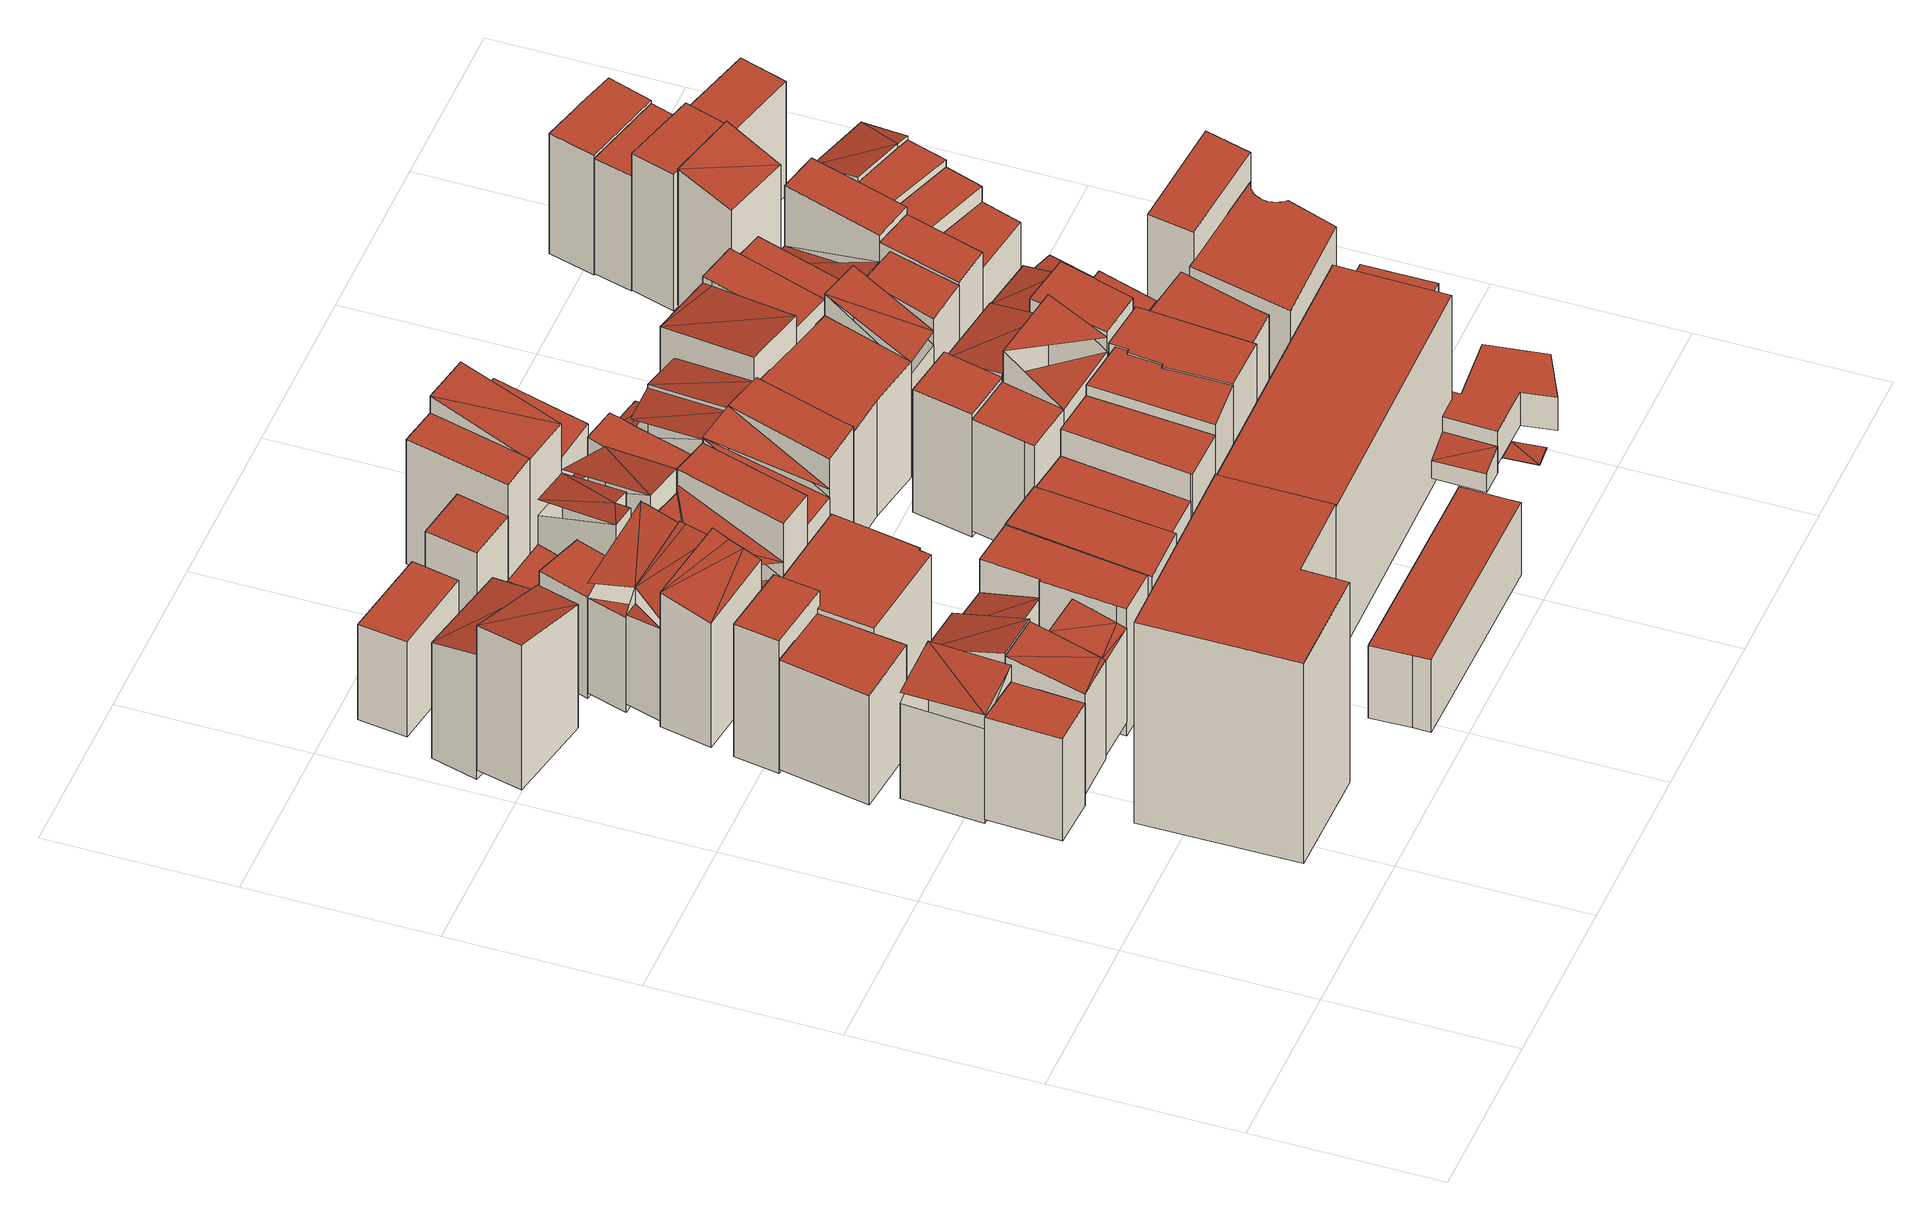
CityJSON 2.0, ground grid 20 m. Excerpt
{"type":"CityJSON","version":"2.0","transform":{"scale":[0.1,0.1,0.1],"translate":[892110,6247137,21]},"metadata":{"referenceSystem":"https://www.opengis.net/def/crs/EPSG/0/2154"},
"CityObjects":{
"building1":{"type":"Building","attributes":{"class":"Building"},"children":["building1-1"]},
"building1-1":{"type":"BuildingPart","parents":["building1"],"geometry":[{"type":"Solid","lod":"2.2","boundaries":[[[[0,1,2,3]],[[4,5,6,7]],[[7,6,2,3]],[[6,5,1,2]],[[5,4,0,1]],[[4,7,3,0]]]],"semantics":{"surfaces":[{"type":"GroundSurface"},{"type":"RoofSurface"},{"type":"WallSurface","on_footprint_edge":true}],"values":[[0,1,2,2,2,2]]}}]},
"building2":{"type":"Building","attributes":{"class":"Building"},"children":["building2-1"]},
"building2-1":{"type":"BuildingPart","parents":["building2"],"geometry":[{"type":"MultiSurface","lod":"2.2","boundaries":[[[8,9,10]],[[11,8,10]],[[12,13,14,15]],[[16,17,14,15]],[[17,8,13,14]],[[8,11,12,13]],[[11,16,15,12]]],"semantics":{"surfaces":[{"type":"RoofSurface","rf_azimuth":172.19,"rf_slope":18},{"type":"GroundSurface"},{"type":"WallSurface","on_footprint_edge":true}],"values":[0,0,1,2,2,2,2]}}]},
"building3":{"type":"Building","attributes":{"class":"Building"},"children":["building3-1"]},
"building3-1":{"type":"BuildingPart","parents":["building3"],"geometry":[{"type":"Solid","lod":"2.2","boundaries":[[[[18,19,20]],[[20,19,21]],[[22,21,19]],[[23,24,25,26,27]],[[22,19,26,27]],[[19,18,25,26]],[[18,20,24,25]],[[20,21,23,24]],[[21,22,27,23]]]],"semantics":{"surfaces":[{"type":"RoofSurface","rf_azimuth":272.05,"rf_slope":13.41},{"type":"GroundSurface"},{"type":"WallSurface","on_footprint_edge":true}],"values":[[0,0,0,1,2,2,2,2,2]]}}]},
"building4":{"type":"Building","attributes":{"class":"Building"},"children":["building4-1"]},
"building4-1":{"type":"BuildingPart","parents":["building4"],"geometry":[{"type":"Solid","lod":"2.2","boundaries":[[[[28,29,30,31]],[[32,33,34,35]],[[35,34,30,31]],[[34,33,29,30]],[[33,32,28,29]],[[32,35,31,28]]]],"semantics":{"surfaces":[{"type":"GroundSurface"},{"type":"RoofSurface"},{"type":"WallSurface","on_footprint_edge":true}],"values":[[0,1,2,2,2,2]]}}]},
"building5":{"type":"Building","attributes":{"class":"Building"},"children":["building5-1"]},
"building5-1":{"type":"BuildingPart","parents":["building5"],"geometry":[{"type":"Solid","lod":"2.2","boundaries":[[[[36,37,38]],[[39,36,38]],[[40,41,42,43]],[[38,37,42,43]],[[37,36,41,42]],[[36,39,40,41]],[[39,38,43,40]]]],"semantics":{"surfaces":[{"type":"RoofSurface","rf_azimuth":85.8,"rf_slope":16.73},{"type":"GroundSurface"},{"type":"WallSurface","on_footprint_edge":true}],"values":[[0,0,1,2,2,2,2]]}}]},
"building6":{"type":"Building","attributes":{"class":"Building"},"children":["building6-1"]},
"building6-1":{"type":"BuildingPart","parents":["building6"],"geometry":[{"type":"Solid","lod":"2.2","boundaries":[[[[44,45,46,47,48,49]],[[50,51,52,53,54,55]],[[55,54,48,49]],[[54,53,47,48]],[[53,52,46,47]],[[52,51,45,46]],[[51,50,44,45]],[[50,55,49,44]]]],"semantics":{"surfaces":[{"type":"GroundSurface"},{"type":"RoofSurface"},{"type":"WallSurface","on_footprint_edge":true}],"values":[[0,1,2,2,2,2,2,2]]}}]},
"building7":{"type":"Building","attributes":{"class":"Building"},"children":["building7-1"]},
"building7-1":{"type":"BuildingPart","parents":["building7"],"geometry":[{"type":"Solid","lod":"2.2","boundaries":[[[[56,57,58]],[[59,58,57]],[[58,59,60]],[[61,60,59]],[[62,63,64,65,66,67]],[[61,59,66,67]],[[59,57,65,66]],[[57,56,64,65]],[[56,58,63,64]],[[58,60,62,63]],[[60,61,67,62]]]],"semantics":{"surfaces":[{"type":"RoofSurface","rf_azimuth":266.39,"rf_slope":14.42},{"type":"GroundSurface"},{"type":"WallSurface","on_footprint_edge":true}],"values":[[0,0,0,0,1,2,2,2,2,2,2]]}}]},
"building8":{"type":"Building","attributes":{"class":"Building"},"children":["building8-1"]},
"building8-1":{"type":"BuildingPart","parents":["building8"],"geometry":[{"type":"Solid","lod":"2.2","boundaries":[[[[68,69,70]],[[71,70,69]],[[72,73,74,75]],[[71,69,74,75]],[[69,68,73,74]],[[68,70,72,73]],[[70,71,75,72]]]],"semantics":{"surfaces":[{"type":"RoofSurface","rf_azimuth":346.62,"rf_slope":14.51},{"type":"GroundSurface"},{"type":"WallSurface","on_footprint_edge":true}],"values":[[0,0,1,2,2,2,2]]}}]},
"building9":{"type":"Building","attributes":{"class":"Building"},"children":["building9-1"]},
"building9-1":{"type":"BuildingPart","parents":["building9"],"geometry":[{"type":"Solid","lod":"2.2","boundaries":[[[[76,77,78,79]],[[80,81,82,83]],[[83,82,78,79]],[[82,81,77,78]],[[81,80,76,77]],[[80,83,79,76]]]],"semantics":{"surfaces":[{"type":"GroundSurface"},{"type":"RoofSurface"},{"type":"WallSurface","on_footprint_edge":true}],"values":[[0,1,2,2,2,2]]}}]},
"building10":{"type":"Building","attributes":{"class":"Building"},"children":["building10-1"]},
"building10-1":{"type":"BuildingPart","parents":["building10"],"geometry":[{"type":"Solid","lod":"2.2","boundaries":[[[[84,85,86]],[[87,84,86]],[[88,89,90,91]],[[86,85,90,91]],[[85,84,89,90]],[[84,87,88,89]],[[87,86,91,88]]]],"semantics":{"surfaces":[{"type":"RoofSurface","rf_azimuth":78.82,"rf_slope":12.78},{"type":"GroundSurface"},{"type":"WallSurface","on_footprint_edge":true}],"values":[[0,0,1,2,2,2,2]]}}]},
"building11":{"type":"Building","attributes":{"class":"Building"},"children":["building11-1"]},
"building11-1":{"type":"BuildingPart","parents":["building11"],"geometry":[{"type":"Solid","lod":"2.2","boundaries":[[[[92,93,94]],[[95,92,94]],[[96,97,98,99]],[[94,93,98,99]],[[93,92,97,98]],[[92,95,96,97]],[[95,94,99,96]]]],"semantics":{"surfaces":[{"type":"RoofSurface","rf_azimuth":84.5,"rf_slope":16.36},{"type":"GroundSurface"},{"type":"WallSurface","on_footprint_edge":true}],"values":[[0,0,1,2,2,2,2]]}}]},
"building12":{"type":"Building","attributes":{"class":"Building"},"children":["building12-1"]},
"building12-1":{"type":"BuildingPart","parents":["building12"],"geometry":[{"type":"Solid","lod":"2.2","boundaries":[[[[100,101,102]],[[100,102,103]],[[104,103,102]],[[105,103,104]],[[106,107,108,109,110,111]],[[105,104,110,111]],[[104,102,109,110]],[[102,101,108,109]],[[101,100,107,108]],[[100,103,106,107]],[[103,105,111,106]]]],"semantics":{"surfaces":[{"type":"RoofSurface","rf_azimuth":260.85,"rf_slope":13.25},{"type":"GroundSurface"},{"type":"WallSurface","on_footprint_edge":true}],"values":[[0,0,0,0,1,2,2,2,2,2,2]]}}]},
"building13":{"type":"Building","attributes":{"class":"Building"},"children":["building13-1"]},
"building13-1":{"type":"BuildingPart","parents":["building13"],"geometry":[{"type":"Solid","lod":"2.2","boundaries":[[[[112,113,114,115,116,117,118]],[[119,120,121,122,123,124,125]],[[125,124,117,118]],[[124,123,116,117]],[[123,122,115,116]],[[122,121,114,115]],[[121,120,113,114]],[[120,119,112,113]],[[119,125,118,112]]]],"semantics":{"surfaces":[{"type":"GroundSurface"},{"type":"RoofSurface"},{"type":"WallSurface","on_footprint_edge":true}],"values":[[0,1,2,2,2,2,2,2,2]]}}]},
"building14":{"type":"Building","attributes":{"class":"Building"},"children":["building14-1"]},
"building14-1":{"type":"BuildingPart","parents":["building14"],"geometry":[{"type":"Solid","lod":"2.2","boundaries":[[[[126,127,128,129]],[[130,131,132,133]],[[133,132,128,129]],[[132,131,127,128]],[[131,130,126,127]],[[130,133,129,126]]]],"semantics":{"surfaces":[{"type":"GroundSurface"},{"type":"RoofSurface"},{"type":"WallSurface","on_footprint_edge":true}],"values":[[0,1,2,2,2,2]]}}]},
"building15":{"type":"Building","attributes":{"class":"Building"},"children":["building15-1"]},
"building15-1":{"type":"BuildingPart","parents":["building15"],"geometry":[{"type":"MultiSurface","lod":"2.2","boundaries":[[[134,135,136]],[[137,138,139]],[[139,138,140]],[[141,140,138]],[[142,143,144,145,146,147]],[[136,135,146,147]],[[135,138,145,146]],[[138,137,144,145]],[[137,139,143,144]],[[139,140,142,143]],[[140,136,147,142]]],"semantics":{"surfaces":[{"type":"RoofSurface","rf_azimuth":38.41,"rf_slope":6.92},{"type":"RoofSurface","rf_azimuth":162.68,"rf_slope":12.44},{"type":"GroundSurface"},{"type":"WallSurface","on_footprint_edge":true}],"values":[0,1,1,1,2,3,3,3,3,3,3]}}]},
"building16":{"type":"Building","attributes":{"class":"Building"},"children":["building16-1"]},
"building16-1":{"type":"BuildingPart","parents":["building16"],"geometry":[{"type":"Solid","lod":"2.2","boundaries":[[[[148,149,150,151,152,153,154,155]],[[156,157,158,159,160,161,162,163]],[[163,162,154,155]],[[162,161,153,154]],[[161,160,152,153]],[[160,159,151,152]],[[159,158,150,151]],[[158,157,149,150]],[[157,156,148,149]],[[156,163,155,148]]]],"semantics":{"surfaces":[{"type":"GroundSurface"},{"type":"RoofSurface"},{"type":"WallSurface","on_footprint_edge":true}],"values":[[0,1,2,2,2,2,2,2,2,2]]}}]},
"building17":{"type":"Building","attributes":{"class":"Building"},"children":["building17-1"]},
"building17-1":{"type":"BuildingPart","parents":["building17"],"geometry":[{"type":"MultiSurface","lod":"2.2","boundaries":[[[164,165,166]],[[167,166,165]],[[168,169,170]],[[171,172,173,174,175]],[[169,165,174,175]],[[165,164,173,174]],[[164,166,172,173]],[[166,170,171,172]],[[170,169,175,171]]],"semantics":{"surfaces":[{"type":"RoofSurface","rf_azimuth":166.35,"rf_slope":10.81},{"type":"RoofSurface","rf_azimuth":178.23,"rf_slope":4.5},{"type":"GroundSurface"},{"type":"WallSurface","on_footprint_edge":true}],"values":[0,0,1,2,3,3,3,3,3]}}]},
"building18":{"type":"Building","attributes":{"class":"Building"},"children":["building18-1"]},
"building18-1":{"type":"BuildingPart","parents":["building18"],"geometry":[{"type":"Solid","lod":"2.2","boundaries":[[[[176,177,178,179,180,181,182]],[[183,184,185,186,187,188,189]],[[189,188,181,182]],[[188,187,180,181]],[[187,186,179,180]],[[186,185,178,179]],[[185,184,177,178]],[[184,183,176,177]],[[183,189,182,176]]]],"semantics":{"surfaces":[{"type":"GroundSurface"},{"type":"RoofSurface"},{"type":"WallSurface","on_footprint_edge":true}],"values":[[0,1,2,2,2,2,2,2,2]]}}]},
"building19":{"type":"Building","attributes":{"class":"Building"},"children":["building19-1"]},
"building19-1":{"type":"BuildingPart","parents":["building19"],"geometry":[{"type":"Solid","lod":"2.2","boundaries":[[[[190,191,192,193]],[[194,195,196,197]],[[197,196,192,193]],[[196,195,191,192]],[[195,194,190,191]],[[194,197,193,190]]]],"semantics":{"surfaces":[{"type":"GroundSurface"},{"type":"RoofSurface"},{"type":"WallSurface","on_footprint_edge":true}],"values":[[0,1,2,2,2,2]]}}]},
"building20":{"type":"Building","attributes":{"class":"Building"},"children":["building20-1"]},
"building20-1":{"type":"BuildingPart","parents":["building20"],"geometry":[{"type":"Solid","lod":"2.2","boundaries":[[[[198,199,200,201]],[[202,203,204,205]],[[205,204,200,201]],[[204,203,199,200]],[[203,202,198,199]],[[202,205,201,198]]]],"semantics":{"surfaces":[{"type":"GroundSurface"},{"type":"RoofSurface"},{"type":"WallSurface","on_footprint_edge":true}],"values":[[0,1,2,2,2,2]]}}]},
"building21":{"type":"Building","attributes":{"class":"Building"},"children":["building21-1"]},
"building21-1":{"type":"BuildingPart","parents":["building21"],"geometry":[{"type":"MultiSurface","lod":"2.2","boundaries":[[[206,207,208]],[[209,210,211]],[[212,213,214]],[[214,213,215]],[[211,216,209]],[[217,218,219,220,221,222,223]],[[211,207,222,223]],[[207,206,221,222]],[[206,213,220,221]],[[213,212,219,220]],[[212,214,218,219]],[[214,216,217,218]],[[216,211,223,217]]],"semantics":{"surfaces":[{"type":"RoofSurface","rf_azimuth":262.11,"rf_slope":17.88},{"type":"RoofSurface","rf_azimuth":263.54,"rf_slope":13.83},{"type":"GroundSurface"},{"type":"WallSurface","on_footprint_edge":true}],"values":[0,1,0,0,1,2,3,3,3,3,3,3,3]}}]},
"building22":{"type":"Building","attributes":{"class":"Building"},"children":["building22-1"]},
"building22-1":{"type":"BuildingPart","parents":["building22"],"geometry":[{"type":"Solid","lod":"2.2","boundaries":[[[[224,225,226,227,228,229]],[[230,231,232,233,234,235]],[[235,234,228,229]],[[234,233,227,228]],[[233,232,226,227]],[[232,231,225,226]],[[231,230,224,225]],[[230,235,229,224]]]],"semantics":{"surfaces":[{"type":"GroundSurface"},{"type":"RoofSurface"},{"type":"WallSurface","on_footprint_edge":true}],"values":[[0,1,2,2,2,2,2,2]]}}]},
"building23":{"type":"Building","attributes":{"class":"Building"},"children":["building23-1"]},
"building23-1":{"type":"BuildingPart","parents":["building23"],"geometry":[{"type":"Solid","lod":"2.2","boundaries":[[[[236,237,238,239,240,241]],[[242,243,244,245,246,247]],[[247,246,240,241]],[[246,245,239,240]],[[245,244,238,239]],[[244,243,237,238]],[[243,242,236,237]],[[242,247,241,236]]]],"semantics":{"surfaces":[{"type":"GroundSurface"},{"type":"RoofSurface"},{"type":"WallSurface","on_footprint_edge":true}],"values":[[0,1,2,2,2,2,2,2]]}}]},
"building24":{"type":"Building","attributes":{"class":"Building"},"children":["building24-1"]},
"building24-1":{"type":"BuildingPart","parents":["building24"],"geometry":[{"type":"MultiSurface","lod":"2.2","boundaries":[[[248,249,250]],[[251,252,248]],[[251,248,253]],[[250,253,248]],[[254,255,256,257,258,259]],[[260,249,258,259]],[[249,248,257,258]],[[248,252,256,257]],[[252,251,255,256]],[[251,261,254,255]],[[261,260,259,254]]],"semantics":{"surfaces":[{"type":"RoofSurface","rf_azimuth":74.41,"rf_slope":13.35},{"type":"GroundSurface"},{"type":"WallSurface","on_footprint_edge":true}],"values":[0,0,0,0,1,2,2,2,2,2,2]}}]},
"building25":{"type":"Building","attributes":{"class":"Building"},"children":["building25-1"]},
"building25-1":{"type":"BuildingPart","parents":["building25"],"geometry":[{"type":"Solid","lod":"2.2","boundaries":[[[[262,263,264,265]],[[266,267,268,269]],[[269,268,264,265]],[[268,267,263,264]],[[267,266,262,263]],[[266,269,265,262]]]],"semantics":{"surfaces":[{"type":"GroundSurface"},{"type":"RoofSurface"},{"type":"WallSurface","on_footprint_edge":true}],"values":[[0,1,2,2,2,2]]}}]},
"building26":{"type":"Building","attributes":{"class":"Building"},"children":["building26-1"]},
"building26-1":{"type":"BuildingPart","parents":["building26"],"geometry":[{"type":"Solid","lod":"2.2","boundaries":[[[[270,271,272,273]],[[274,275,276,277]],[[277,276,272,273]],[[276,275,271,272]],[[275,274,270,271]],[[274,277,273,270]]]],"semantics":{"surfaces":[{"type":"GroundSurface"},{"type":"RoofSurface"},{"type":"WallSurface","on_footprint_edge":true}],"values":[[0,1,2,2,2,2]]}}]},
"building27":{"type":"Building","attributes":{"class":"Building"},"children":["building27-1"]},
"building27-1":{"type":"BuildingPart","parents":["building27"],"geometry":[{"type":"MultiSurface","lod":"2.2","boundaries":[[[278,277,279]],[[278,279,280]],[[281,282,283]],[[284,285,286,287,288]],[[281,279,287,288]],[[279,277,286,287]],[[277,278,285,286]],[[278,282,284,285]],[[282,281,288,284]]],"semantics":{"surfaces":[{"type":"RoofSurface","rf_azimuth":76.26,"rf_slope":13.91},{"type":"RoofSurface","rf_azimuth":78.67,"rf_slope":4.43},{"type":"GroundSurface"},{"type":"WallSurface","on_footprint_edge":true}],"values":[0,0,1,2,3,3,3,3,3]}}]},
"building28":{"type":"Building","attributes":{"class":"Building"},"children":["building28-1"]},
"building28-1":{"type":"BuildingPart","parents":["building28"],"geometry":[{"type":"Solid","lod":"2.2","boundaries":[[[[289,290,291,292,293]],[[294,295,296,297,298]],[[298,297,292,293]],[[297,296,291,292]],[[296,295,290,291]],[[295,294,289,290]],[[294,298,293,289]]]],"semantics":{"surfaces":[{"type":"GroundSurface"},{"type":"RoofSurface"},{"type":"WallSurface","on_footprint_edge":true}],"values":[[0,1,2,2,2,2,2]]}}]},
"building29":{"type":"Building","attributes":{"class":"Building"},"children":["building29-1"]},
"building29-1":{"type":"BuildingPart","parents":["building29"],"geometry":[{"type":"MultiSurface","lod":"2.2","boundaries":[[[299,300,301]],[[302,303,304]],[[305,306,307,308]],[[304,309,307,308]],[[309,303,306,307]],[[303,302,305,306]],[[302,304,308,305]]],"semantics":{"surfaces":[{"type":"RoofSurface","rf_azimuth":240.01,"rf_slope":16.51},{"type":"RoofSurface","rf_azimuth":254.02,"rf_slope":19.07},{"type":"GroundSurface"},{"type":"WallSurface","on_footprint_edge":true}],"values":[0,1,2,3,3,3,3]}}]},
"building30":{"type":"Building","attributes":{"class":"Building"},"children":["building30-1"]},
"building30-1":{"type":"BuildingPart","parents":["building30"],"geometry":[{"type":"Solid","lod":"2.2","boundaries":[[[[310,311,312,313]],[[314,315,316,317]],[[317,316,312,313]],[[316,315,311,312]],[[315,314,310,311]],[[314,317,313,310]]]],"semantics":{"surfaces":[{"type":"GroundSurface"},{"type":"RoofSurface"},{"type":"WallSurface","on_footprint_edge":true}],"values":[[0,1,2,2,2,2]]}}]},
"building31":{"type":"Building","attributes":{"class":"Building"},"children":["building31-1"]},
"building31-1":{"type":"BuildingPart","parents":["building31"],"geometry":[{"type":"Solid","lod":"2.2","boundaries":[[[[318,319,320,321,322,323,324]],[[325,326,327,328,329,330,331]],[[331,330,323,324]],[[330,329,322,323]],[[329,328,321,322]],[[328,327,320,321]],[[327,326,319,320]],[[326,325,318,319]],[[325,331,324,318]]]],"semantics":{"surfaces":[{"type":"GroundSurface"},{"type":"RoofSurface"},{"type":"WallSurface","on_footprint_edge":true}],"values":[[0,1,2,2,2,2,2,2,2]]}}]},
"building32":{"type":"Building","attributes":{"class":"Building"},"children":["building32-1"]},
"building32-1":{"type":"BuildingPart","parents":["building32"],"geometry":[{"type":"Solid","lod":"2.2","boundaries":[[[[332,333,334,335]],[[336,337,338,339]],[[339,338,334,335]],[[338,337,333,334]],[[337,336,332,333]],[[336,339,335,332]]]],"semantics":{"surfaces":[{"type":"GroundSurface"},{"type":"RoofSurface"},{"type":"WallSurface","on_footprint_edge":true}],"values":[[0,1,2,2,2,2]]}}]},
"building33":{"type":"Building","attributes":{"class":"Building"},"children":["building33-1"]},
"building33-1":{"type":"BuildingPart","parents":["building33"],"geometry":[{"type":"Solid","lod":"2.2","boundaries":[[[[340,341,342,343,344]],[[345,346,347,348,349]],[[349,348,343,344]],[[348,347,342,343]],[[347,346,341,342]],[[346,345,340,341]],[[345,349,344,340]]]],"semantics":{"surfaces":[{"type":"GroundSurface"},{"type":"RoofSurface"},{"type":"WallSurface","on_footprint_edge":true}],"values":[[0,1,2,2,2,2,2]]}}]},
"building34":{"type":"Building","attributes":{"class":"Building"},"children":["building34-1"]},
"building34-1":{"type":"BuildingPart","parents":["building34"],"geometry":[{"type":"Solid","lod":"2.2","boundaries":[[[[350,351,352,353,354,355,356,357]],[[358,359,360,361,362,363,364,365]],[[365,364,356,357]],[[364,363,355,356]],[[363,362,354,355]],[[362,361,353,354]],[[361,360,352,353]],[[360,359,351,352]],[[359,358,350,351]],[[358,365,357,350]]]],"semantics":{"surfaces":[{"type":"GroundSurface"},{"type":"RoofSurface"},{"type":"WallSurface","on_footprint_edge":true}],"values":[[0,1,2,2,2,2,2,2,2,2]]}}]},
"building35":{"type":"Building","attributes":{"class":"Building"},"children":["building35-1"]},
"building35-1":{"type":"BuildingPart","parents":["building35"],"geometry":[{"type":"Solid","lod":"2.2","boundaries":[[[[366,367,368,369,370,371]],[[372,373,374,375,376,377]],[[377,376,370,371]],[[376,375,369,370]],[[375,374,368,369]],[[374,373,367,368]],[[373,372,366,367]],[[372,377,371,366]]]],"semantics":{"surfaces":[{"type":"GroundSurface"},{"type":"RoofSurface"},{"type":"WallSurface","on_footprint_edge":true}],"values":[[0,1,2,2,2,2,2,2]]}}]},
"building36":{"type":"Building","attributes":{"class":"Building"},"children":["building36-1"]},
"building36-1":{"type":"BuildingPart","parents":["building36"],"geometry":[{"type":"Solid","lod":"2.2","boundaries":[[[[378,379,380]],[[381,380,379]],[[382,383,384,385]],[[381,379,384,385]],[[379,378,383,384]],[[378,380,382,383]],[[380,381,385,382]]]],"semantics":{"surfaces":[{"type":"RoofSurface","rf_azimuth":259.49,"rf_slope":11.85},{"type":"GroundSurface"},{"type":"WallSurface","on_footprint_edge":true}],"values":[[0,0,1,2,2,2,2]]}}]},
"building37":{"type":"Building","attributes":{"class":"Building"},"children":["building37-1"]},
"building37-1":{"type":"BuildingPart","parents":["building37"],"geometry":[{"type":"MultiSurface","lod":"2.2","boundaries":[[[386,387,388]],[[389,388,387]],[[390,391,392]],[[393,390,392]],[[389,394,388]],[[395,396,397,398,399,400,401]],[[389,387,400,401]],[[387,386,399,400]],[[386,388,398,399]],[[388,390,397,398]],[[390,393,396,397]],[[393,394,395,396]],[[394,389,401,395]]],"semantics":{"surfaces":[{"type":"RoofSurface","rf_azimuth":82.88,"rf_slope":10.37},{"type":"RoofSurface","rf_azimuth":85.11,"rf_slope":13.38},{"type":"GroundSurface"},{"type":"WallSurface","on_footprint_edge":true}],"values":[0,0,1,1,0,2,3,3,3,3,3,3,3]}}]},
"building38":{"type":"Building","attributes":{"class":"Building"},"children":["building38-1"]},
"building38-1":{"type":"BuildingPart","parents":["building38"],"geometry":[{"type":"Solid","lod":"2.2","boundaries":[[[[402,403,404,405]],[[406,407,408,409]],[[409,408,404,405]],[[408,407,403,404]],[[407,406,402,403]],[[406,409,405,402]]]],"semantics":{"surfaces":[{"type":"GroundSurface"},{"type":"RoofSurface"},{"type":"WallSurface","on_footprint_edge":true}],"values":[[0,1,2,2,2,2]]}}]},
"building39":{"type":"Building","attributes":{"class":"Building"},"children":["building39-1"]},
"building39-1":{"type":"BuildingPart","parents":["building39"],"geometry":[{"type":"Solid","lod":"2.2","boundaries":[[[[410,411,412]],[[413,410,412]],[[414,415,416,417]],[[412,411,416,417]],[[411,410,415,416]],[[410,413,414,415]],[[413,412,417,414]]]],"semantics":{"surfaces":[{"type":"RoofSurface","rf_azimuth":82.61,"rf_slope":13.68},{"type":"GroundSurface"},{"type":"WallSurface","on_footprint_edge":true}],"values":[[0,0,1,2,2,2,2]]}}]},
"building40":{"type":"Building","attributes":{"class":"Building"},"children":["building40-1"]},
"building40-1":{"type":"BuildingPart","parents":["building40"],"geometry":[{"type":"Solid","lod":"2.2","boundaries":[[[[418,419,420,421,422,423,424,425,426]],[[427,428,429,430,431,432,433,434,435]],[[435,434,425,426]],[[434,433,424,425]],[[433,432,423,424]],[[432,431,422,423]],[[431,430,421,422]],[[430,429,420,421]],[[429,428,419,420]],[[428,427,418,419]],[[427,435,426,418]]]],"semantics":{"surfaces":[{"type":"GroundSurface"},{"type":"RoofSurface"},{"type":"WallSurface","on_footprint_edge":true}],"values":[[0,1,2,2,2,2,2,2,2,2,2]]}}]},
"building41":{"type":"Building","attributes":{"class":"Building"},"children":["building41-1"]},
"building41-1":{"type":"BuildingPart","parents":["building41"],"geometry":[{"type":"Solid","lod":"2.2","boundaries":[[[[436,437,438,439,440]],[[441,442,443,444,445]],[[445,444,439,440]],[[444,443,438,439]],[[443,442,437,438]],[[442,441,436,437]],[[441,445,440,436]]]],"semantics":{"surfaces":[{"type":"GroundSurface"},{"type":"RoofSurface"},{"type":"WallSurface","on_footprint_edge":true}],"values":[[0,1,2,2,2,2,2]]}}]},
"building42":{"type":"Building","attributes":{"class":"Building"},"children":["building42-1"]},
"building42-1":{"type":"BuildingPart","parents":["building42"],"geometry":[{"type":"Solid","lod":"2.2","boundaries":[[[[446,447,448]],[[449,448,447]],[[450,451,452,453]],[[449,447,452,453]],[[447,446,451,452]],[[446,448,450,451]],[[448,449,453,450]]]],"semantics":{"surfaces":[{"type":"RoofSurface","rf_azimuth":177.72,"rf_slope":19.26},{"type":"GroundSurface"},{"type":"WallSurface","on_footprint_edge":true}],"values":[[0,0,1,2,2,2,2]]}}]},
"building43":{"type":"Building","attributes":{"class":"Building"},"children":["building43-1"]},
"building43-1":{"type":"BuildingPart","parents":["building43"],"geometry":[{"type":"Solid","lod":"2.2","boundaries":[[[[454,455,456,457]],[[458,459,460,461]],[[461,460,456,457]],[[460,459,455,456]],[[459,458,454,455]],[[458,461,457,454]]]],"semantics":{"surfaces":[{"type":"GroundSurface"},{"type":"RoofSurface"},{"type":"WallSurface","on_footprint_edge":true}],"values":[[0,1,2,2,2,2]]}}]},
"building44":{"type":"Building","attributes":{"class":"Building"},"children":["building44-1"]},
"building44-1":{"type":"BuildingPart","parents":["building44"],"geometry":[{"type":"MultiSurface","lod":"2.2","boundaries":[[[462,463,464]],[[465,466,467]],[[468,469,470,471]],[[464,463,470,471]],[[463,466,469,470]],[[466,465,468,469]],[[465,464,471,468]]],"semantics":{"surfaces":[{"type":"RoofSurface","rf_azimuth":262.96,"rf_slope":18.01},{"type":"RoofSurface","rf_azimuth":265.55,"rf_slope":7.1},{"type":"GroundSurface"},{"type":"WallSurface","on_footprint_edge":true}],"values":[0,1,2,3,3,3,3]}}]},
"building45":{"type":"Building","attributes":{"class":"Building"},"children":["building45-1"]},
"building45-1":{"type":"BuildingPart","parents":["building45"],"geometry":[{"type":"Solid","lod":"2.2","boundaries":[[[[472,473,474]],[[475,472,474]],[[476,477,478,479]],[[474,473,478,479]],[[473,472,477,478]],[[472,475,476,477]],[[475,474,479,476]]]],"semantics":{"surfaces":[{"type":"RoofSurface","rf_azimuth":157.93,"rf_slope":1.95},{"type":"GroundSurface"},{"type":"WallSurface","on_footprint_edge":true}],"values":[[0,0,1,2,2,2,2]]}}]},
"building46":{"type":"Building","attributes":{"class":"Building"},"children":["building46-1"]},
"building46-1":{"type":"BuildingPart","parents":["building46"],"geometry":[{"type":"Solid","lod":"2.2","boundaries":[[[[480,481,482]],[[483,480,482]],[[484,483,482]],[[485,486,487,488,489]],[[482,481,488,489]],[[481,480,487,488]],[[480,483,486,487]],[[483,484,485,486]],[[484,482,489,485]]]],"semantics":{"surfaces":[{"type":"RoofSurface","rf_azimuth":75.07,"rf_slope":11.62},{"type":"GroundSurface"},{"type":"WallSurface","on_footprint_edge":true}],"values":[[0,0,0,1,2,2,2,2,2]]}}]},
"building47":{"type":"Building","attributes":{"class":"Building"},"children":["building47-1"]},
"building47-1":{"type":"BuildingPart","parents":["building47"],"geometry":[{"type":"Solid","lod":"2.2","boundaries":[[[[490,491,492]],[[493,492,491]],[[494,492,493]],[[495,496,497,498,499]],[[494,493,498,499]],[[493,491,497,498]],[[491,490,496,497]],[[490,492,495,496]],[[492,494,499,495]]]],"semantics":{"surfaces":[{"type":"RoofSurface","rf_azimuth":82.53,"rf_slope":12.47},{"type":"GroundSurface"},{"type":"WallSurface","on_footprint_edge":true}],"values":[[0,0,0,1,2,2,2,2,2]]}}]},
"building48":{"type":"Building","attributes":{"class":"Building"},"children":["building48-1"]},
"building48-1":{"type":"BuildingPart","parents":["building48"],"geometry":[{"type":"Solid","lod":"2.2","boundaries":[[[[500,501,502,503,504,505]],[[506,507,508,509,510,511]],[[511,510,504,505]],[[510,509,503,504]],[[509,508,502,503]],[[508,507,501,502]],[[507,506,500,501]],[[506,511,505,500]]]],"semantics":{"surfaces":[{"type":"GroundSurface"},{"type":"RoofSurface"},{"type":"WallSurface","on_footprint_edge":true}],"values":[[0,1,2,2,2,2,2,2]]}}]},
"building49":{"type":"Building","attributes":{"class":"Building"},"children":["building49-1"]},
"building49-1":{"type":"BuildingPart","parents":["building49"],"geometry":[{"type":"MultiSurface","lod":"2.2","boundaries":[[[512,513,514]],[[443,514,513]],[[515,516,517,518]],[[519,513,517,518]],[[513,512,516,517]],[[512,520,515,516]],[[520,519,518,515]]],"semantics":{"surfaces":[{"type":"RoofSurface","rf_azimuth":257.53,"rf_slope":14.55},{"type":"GroundSurface"},{"type":"WallSurface","on_footprint_edge":true}],"values":[0,0,1,2,2,2,2]}}]},
"building50":{"type":"Building","attributes":{"class":"Building"},"children":["building50-1"]},
"building50-1":{"type":"BuildingPart","parents":["building50"],"geometry":[{"type":"Solid","lod":"2.2","boundaries":[[[[521,522,523,524,525,526,527,528,529,530]],[[531,532,533,534,535,536,537,538,539,540]],[[540,539,529,530]],[[539,538,528,529]],[[538,537,527,528]],[[537,536,526,527]],[[536,535,525,526]],[[535,534,524,525]],[[534,533,523,524]],[[533,532,522,523]],[[532,531,521,522]],[[531,540,530,521]]]],"semantics":{"surfaces":[{"type":"GroundSurface"},{"type":"RoofSurface"},{"type":"WallSurface","on_footprint_edge":true}],"values":[[0,1,2,2,2,2,2,2,2,2,2,2]]}}]},
"building51":{"type":"Building","attributes":{"class":"Building"},"children":["building51-1"]},
"building51-1":{"type":"BuildingPart","parents":["building51"],"geometry":[{"type":"Solid","lod":"2.2","boundaries":[[[[541,542,543,544]],[[545,546,547,548]],[[548,547,543,544]],[[547,546,542,543]],[[546,545,541,542]],[[545,548,544,541]]]],"semantics":{"surfaces":[{"type":"GroundSurface"},{"type":"RoofSurface"},{"type":"WallSurface","on_footprint_edge":true}],"values":[[0,1,2,2,2,2]]}}]},
"building52":{"type":"Building","attributes":{"class":"Building"},"children":["building52-1"]},
"building52-1":{"type":"BuildingPart","parents":["building52"],"geometry":[{"type":"Solid","lod":"2.2","boundaries":[[[[549,550,551,552,553]],[[554,555,556,557,558]],[[558,557,552,553]],[[557,556,551,552]],[[556,555,550,551]],[[555,554,549,550]],[[554,558,553,549]]]],"semantics":{"surfaces":[{"type":"GroundSurface"},{"type":"RoofSurface"},{"type":"WallSurface","on_footprint_edge":true}],"values":[[0,1,2,2,2,2,2]]}}]},
"building53":{"type":"Building","attributes":{"class":"Building"},"children":["building53-1"]},
"building53-1":{"type":"BuildingPart","parents":["building53"],"geometry":[{"type":"Solid","lod":"2.2","boundaries":[[[[559,560,561,562,563,564,565,566]],[[567,568,569,570,571,572,573,574]],[[574,573,565,566]],[[573,572,564,565]],[[572,571,563,564]],[[571,570,562,563]],[[570,569,561,562]],[[569,568,560,561]],[[568,567,559,560]],[[567,574,566,559]]]],"semantics":{"surfaces":[{"type":"GroundSurface"},{"type":"RoofSurface"},{"type":"WallSurface","on_footprint_edge":true}],"values":[[0,1,2,2,2,2,2,2,2,2]]}}]},
"building54":{"type":"Building","attributes":{"class":"Building"},"children":["building54-1"]},
"building54-1":{"type":"BuildingPart","parents":["building54"],"geometry":[{"type":"Solid","lod":"2.2","boundaries":[[[[575,576,577,578]],[[579,580,581,582]],[[582,581,577,578]],[[581,580,576,577]],[[580,579,575,576]],[[579,582,578,575]]]],"semantics":{"surfaces":[{"type":"GroundSurface"},{"type":"RoofSurface"},{"type":"WallSurface","on_footprint_edge":true}],"values":[[0,1,2,2,2,2]]}}]},
"building55":{"type":"Building","attributes":{"class":"Building"},"children":["building55-1"]},
"building55-1":{"type":"BuildingPart","parents":["building55"],"geometry":[{"type":"Solid","lod":"2.2","boundaries":[[[[583,584,585]],[[586,585,584]],[[587,588,589,590]],[[586,584,589,590]],[[584,583,588,589]],[[583,585,587,588]],[[585,586,590,587]]]],"semantics":{"surfaces":[{"type":"RoofSurface","rf_azimuth":83.21,"rf_slope":15.82},{"type":"GroundSurface"},{"type":"WallSurface","on_footprint_edge":true}],"values":[[0,0,1,2,2,2,2]]}}]},
"building56":{"type":"Building","attributes":{"class":"Building"},"children":["building56-1"]},
"building56-1":{"type":"BuildingPart","parents":["building56"],"geometry":[{"type":"Solid","lod":"2.2","boundaries":[[[[591,592,593,594]],[[595,596,597,598]],[[598,597,593,594]],[[597,596,592,593]],[[596,595,591,592]],[[595,598,594,591]]]],"semantics":{"surfaces":[{"type":"GroundSurface"},{"type":"RoofSurface"},{"type":"WallSurface","on_footprint_edge":true}],"values":[[0,1,2,2,2,2]]}}]},
"building57":{"type":"Building","attributes":{"class":"Building"},"children":["building57-1"]},
"building57-1":{"type":"BuildingPart","parents":["building57"],"geometry":[{"type":"Solid","lod":"2.2","boundaries":[[[[599,600,601,602]],[[603,444,604,605]],[[605,604,601,602]],[[604,444,600,601]],[[444,603,599,600]],[[603,605,602,599]]]],"semantics":{"surfaces":[{"type":"GroundSurface"},{"type":"RoofSurface"},{"type":"WallSurface","on_footprint_edge":true}],"values":[[0,1,2,2,2,2]]}}]},
"building58":{"type":"Building","attributes":{"class":"Building"},"children":["building58-1"]},
"building58-1":{"type":"BuildingPart","parents":["building58"],"geometry":[{"type":"Solid","lod":"2.2","boundaries":[[[[606,607,608,609]],[[610,611,612,613]],[[613,612,608,609]],[[612,611,607,608]],[[611,610,606,607]],[[610,613,609,606]]]],"semantics":{"surfaces":[{"type":"GroundSurface"},{"type":"RoofSurface"},{"type":"WallSurface","on_footprint_edge":true}],"values":[[0,1,2,2,2,2]]}}]},
"building59":{"type":"Building","attributes":{"class":"Building"},"children":["building59-1"]},
"building59-1":{"type":"BuildingPart","parents":["building59"],"geometry":[{"type":"Solid","lod":"2.2","boundaries":[[[[614,615,616]],[[617,616,615]],[[618,619,620,621]],[[617,615,620,621]],[[615,614,619,620]],[[614,616,618,619]],[[616,617,621,618]]]],"semantics":{"surfaces":[{"type":"RoofSurface","rf_azimuth":344.01,"rf_slope":10.55},{"type":"GroundSurface"},{"type":"WallSurface","on_footprint_edge":true}],"values":[[0,0,1,2,2,2,2]]}}]},
"building60":{"type":"Building","attributes":{"class":"Building"},"children":["building60-1"]},
"building60-1":{"type":"BuildingPart","parents":["building60"],"geometry":[{"type":"MultiSurface","lod":"2.2","boundaries":[[[622,623,624]],[[625,626,627]],[[628,629,630,631]],[[624,623,630,631]],[[623,626,629,630]],[[626,625,628,629]],[[625,624,631,628]]],"semantics":{"surfaces":[{"type":"RoofSurface","rf_azimuth":75.74,"rf_slope":12.33},{"type":"RoofSurface","rf_azimuth":78.06,"rf_slope":15.06},{"type":"GroundSurface"},{"type":"WallSurface","on_footprint_edge":true}],"values":[0,1,2,3,3,3,3]}}]},
"building61":{"type":"Building","attributes":{"class":"Building"},"children":["building61-1"]},
"building61-1":{"type":"BuildingPart","parents":["building61"],"geometry":[{"type":"Solid","lod":"2.2","boundaries":[[[[632,633,634,635,636,637,638,639,640,641,642,643,644,645,646,647,648,649,650,651,652,653,654,655,656,657]],[[658,659,660,661,662,663,664,665,666,667,668,669,670,671,672,673,674,675,676,677,678,679,680,681,682,683]],[[683,682,656,657]],[[682,681,655,656]],[[681,680,654,655]],[[680,679,653,654]],[[679,678,652,653]],[[678,677,651,652]],[[677,676,650,651]],[[676,675,649,650]],[[675,674,648,649]],[[674,673,647,648]],[[673,672,646,647]],[[672,671,645,646]],[[671,670,644,645]],[[670,669,643,644]],[[669,668,642,643]],[[668,667,641,642]],[[667,666,640,641]],[[666,665,639,640]],[[665,664,638,639]],[[664,663,637,638]],[[663,662,636,637]],[[662,661,635,636]],[[661,660,634,635]],[[660,659,633,634]],[[659,658,632,633]],[[658,683,657,632]]]],"semantics":{"surfaces":[{"type":"GroundSurface"},{"type":"RoofSurface"},{"type":"WallSurface","on_footprint_edge":true}],"values":[[0,1,2,2,2,2,2,2,2,2,2,2,2,2,2,2,2,2,2,2,2,2,2,2,2,2,2,2]]}}]},
"building62":{"type":"Building","attributes":{"class":"Building"},"children":["building62-1"]},
"building62-1":{"type":"BuildingPart","parents":["building62"],"geometry":[{"type":"Solid","lod":"2.2","boundaries":[[[[684,685,686,687]],[[688,689,690,691]],[[691,690,686,687]],[[690,689,685,686]],[[689,688,684,685]],[[688,691,687,684]]]],"semantics":{"surfaces":[{"type":"GroundSurface"},{"type":"RoofSurface"},{"type":"WallSurface","on_footprint_edge":true}],"values":[[0,1,2,2,2,2]]}}]},
"building63":{"type":"Building","attributes":{"class":"Building"},"children":["building63-1"]},
"building63-1":{"type":"BuildingPart","parents":["building63"],"geometry":[{"type":"Solid","lod":"2.2","boundaries":[[[[692,693,694,695,696]],[[697,698,699,700,701]],[[701,700,695,696]],[[700,699,694,695]],[[699,698,693,694]],[[698,697,692,693]],[[697,701,696,692]]]],"semantics":{"surfaces":[{"type":"GroundSurface"},{"type":"RoofSurface"},{"type":"WallSurface","on_footprint_edge":true}],"values":[[0,1,2,2,2,2,2]]}}]},
"building64":{"type":"Building","attributes":{"class":"Building"},"children":["building64-1"]},
"building64-1":{"type":"BuildingPart","parents":["building64"],"geometry":[{"type":"Solid","lod":"2.2","boundaries":[[[[702,703,704,705]],[[706,707,708,709]],[[709,708,704,705]],[[708,707,703,704]],[[707,706,702,703]],[[706,709,705,702]]]],"semantics":{"surfaces":[{"type":"GroundSurface"},{"type":"RoofSurface"},{"type":"WallSurface","on_footprint_edge":true}],"values":[[0,1,2,2,2,2]]}}]},
"building65":{"type":"Building","attributes":{"class":"Building"},"children":["building65-1"]},
"building65-1":{"type":"BuildingPart","parents":["building65"],"geometry":[{"type":"Solid","lod":"2.2","boundaries":[[[[710,711,712,713,714]],[[715,716,717,718,719]],[[719,718,713,714]],[[718,717,712,713]],[[717,716,711,712]],[[716,715,710,711]],[[715,719,714,710]]]],"semantics":{"surfaces":[{"type":"GroundSurface"},{"type":"RoofSurface"},{"type":"WallSurface","on_footprint_edge":true}],"values":[[0,1,2,2,2,2,2]]}}]},
"building66":{"type":"Building","attributes":{"class":"Building"},"children":["building66-1"]},
"building66-1":{"type":"BuildingPart","parents":["building66"],"geometry":[{"type":"Solid","lod":"2.2","boundaries":[[[[720,721,722,723,724]],[[725,726,727,728,729]],[[729,728,723,724]],[[728,727,722,723]],[[727,726,721,722]],[[726,725,720,721]],[[725,729,724,720]]]],"semantics":{"surfaces":[{"type":"GroundSurface"},{"type":"RoofSurface"},{"type":"WallSurface","on_footprint_edge":true}],"values":[[0,1,2,2,2,2,2]]}}]},
"building67":{"type":"Building","attributes":{"class":"Building"},"children":["building67-1"]},
"building67-1":{"type":"BuildingPart","parents":["building67"],"geometry":[{"type":"Solid","lod":"2.2","boundaries":[[[[730,731,732]],[[733,730,732]],[[734,735,736,737]],[[732,731,736,737]],[[731,730,735,736]],[[730,733,734,735]],[[733,732,737,734]]]],"semantics":{"surfaces":[{"type":"RoofSurface","rf_azimuth":251.72,"rf_slope":17.26},{"type":"GroundSurface"},{"type":"WallSurface","on_footprint_edge":true}],"values":[[0,0,1,2,2,2,2]]}}]},
"building68":{"type":"Building","attributes":{"class":"Building"},"children":["building68-1"]},
"building68-1":{"type":"BuildingPart","parents":["building68"],"geometry":[{"type":"Solid","lod":"2.2","boundaries":[[[[738,739,740]],[[738,740,741]],[[742,741,740]],[[743,744,745,746,747]],[[742,740,746,747]],[[740,739,745,746]],[[739,738,744,745]],[[738,741,743,744]],[[741,742,747,743]]]],"semantics":{"surfaces":[{"type":"RoofSurface","rf_azimuth":70.14,"rf_slope":14.12},{"type":"GroundSurface"},{"type":"WallSurface","on_footprint_edge":true}],"values":[[0,0,0,1,2,2,2,2,2]]}}]},
"building69":{"type":"Building","attributes":{"class":"Building"},"children":["building69-1"]},
"building69-1":{"type":"BuildingPart","parents":["building69"],"geometry":[{"type":"Solid","lod":"2.2","boundaries":[[[[748,749,750,751]],[[752,753,754,755]],[[755,754,750,751]],[[754,753,749,750]],[[753,752,748,749]],[[752,755,751,748]]]],"semantics":{"surfaces":[{"type":"GroundSurface"},{"type":"RoofSurface"},{"type":"WallSurface","on_footprint_edge":true}],"values":[[0,1,2,2,2,2]]}}]},
"building70":{"type":"Building","attributes":{"class":"Building"},"children":["building70-1"]},
"building70-1":{"type":"BuildingPart","parents":["building70"],"geometry":[{"type":"Solid","lod":"2.2","boundaries":[[[[756,757,758,759]],[[760,761,762,763]],[[763,762,758,759]],[[762,761,757,758]],[[761,760,756,757]],[[760,763,759,756]]]],"semantics":{"surfaces":[{"type":"GroundSurface"},{"type":"RoofSurface"},{"type":"WallSurface","on_footprint_edge":true}],"values":[[0,1,2,2,2,2]]}}]},
"building71":{"type":"Building","attributes":{"class":"Building"},"children":["building71-1"]},
"building71-1":{"type":"BuildingPart","parents":["building71"],"geometry":[{"type":"Solid","lod":"2.2","boundaries":[[[[764,765,766,767,768,769]],[[770,771,772,773,774,775]],[[775,774,768,769]],[[774,773,767,768]],[[773,772,766,767]],[[772,771,765,766]],[[771,770,764,765]],[[770,775,769,764]]]],"semantics":{"surfaces":[{"type":"GroundSurface"},{"type":"RoofSurface"},{"type":"WallSurface","on_footprint_edge":true}],"values":[[0,1,2,2,2,2,2,2]]}}]},
"building72":{"type":"Building","attributes":{"class":"Building"},"children":["building72-1"]},
"building72-1":{"type":"BuildingPart","parents":["building72"],"geometry":[{"type":"Solid","lod":"2.2","boundaries":[[[[776,777,778,779]],[[780,781,782,783]],[[783,782,778,779]],[[782,781,777,778]],[[781,780,776,777]],[[780,783,779,776]]]],"semantics":{"surfaces":[{"type":"GroundSurface"},{"type":"RoofSurface"},{"type":"WallSurface","on_footprint_edge":true}],"values":[[0,1,2,2,2,2]]}}]}
},
"vertices":[
[127,281,52],[132,356,52],[76,362,52],[73,283,52],[127,281,179],[132,356,179],[76,362,179],[73,283,179],
[139,441,198],[82,448,179],[76,362,182],[132,356,200],[132,356,47],[139,441,47],[82,448,47],[76,362,47],[76,362,165],[82,448,165],
[180,280,189],[181,285,190],[127,281,190],[132,362,209],[187,358,208],[132,362,66],[127,281,66],[180,280,66],[181,285,66],[187,358,66],
[95,573,34],[77,477,34],[156,469,34],[169,563,34],[95,573,170],[77,477,170],[156,469,170],[169,563,170],
[187,358,211],[195,438,187],[139,444,187],[132,362,212],[132,362,48],[187,358,48],[195,438,48],[139,444,48],
[261,116,36],[358,117,36],[359,237,36],[137,236,36],[138,68,36],[260,67,36],[261,116,285],[358,117,285],[359,237,285],[137,236,285],[138,68,285],[260,67,285],
[237,334,202],[186,339,202],[232,288,190],[181,285,188],[231,278,187],[180,280,187],[231,278,70],[232,288,70],[237,334,70],[186,339,70],[181,285,70],[180,280,70],
[120,822,167],[18,845,194],[106,777,168],[6,796,194],[106,777,14],[120,822,14],[18,845,14],[6,796,14],
[181,610,29],[103,621,29],[95,573,29],[174,562,29],[181,610,194],[103,621,194],[95,573,194],[174,562,194],
[32,895,146],[18,845,158],[120,822,159],[136,873,147],[136,873,2],[32,895,2],[18,845,2],[120,822,2],
[195,438,169],[189,373,188],[242,368,188],[250,431,169],[250,431,51],[195,438,51],[189,373,51],[242,368,51],
[113,647,178],[212,634,179],[216,653,184],[124,702,191],[220,669,187],[225,687,192],[124,702,24],[113,647,24],[212,634,24],[216,653,24],[220,669,24],[225,687,24],
[242,368,53],[240,368,53],[232,288,53],[231,278,53],[282,276,53],[303,425,53],[250,431,53],[242,368,211],[240,368,211],[232,288,211],[231,278,211],[282,276,211],[303,425,211],[250,431,211],
[151,912,1],[161,962,1],[60,979,1],[53,927,1],[151,912,119],[161,962,119],[60,979,119],[53,927,119],
[154,738,141],[135,740,142],[124,702,146],[236,724,180],[154,738,162],[234,717,180],[225,687,180],[124,702,158],[225,687,31],[234,717,31],[236,724,31],[154,738,31],[135,740,31],[124,702,31],
[161,503,38],[277,489,38],[279,502,38],[282,502,38],[299,596,38],[181,610,38],[174,562,38],[169,563,38],[161,503,176],[277,489,176],[279,502,176],[282,502,176],[299,596,176],[181,610,176],[174,562,176],[169,563,176],
[236,724,177],[252,768,178],[154,738,161],[148,783,158],[154,738,139],[148,783,139],[135,740,138],[135,740,21],[154,738,21],[236,724,21],[252,768,21],[148,783,21],
[303,425,56],[282,276,56],[281,271,56],[346,271,56],[352,327,56],[353,333,56],[362,418,56],[303,425,212],[282,276,212],[281,271,212],[346,271,212],[352,327,212],[353,333,212],[362,418,212],
[148,783,14],[204,775,14],[221,820,14],[167,838,14],[148,783,140],[204,775,140],[221,820,140],[167,838,140],
[237,865,9],[179,874,9],[167,838,9],[221,820,9],[237,865,107],[179,874,107],[167,838,107],[221,820,107],
[291,747,162],[248,757,163],[234,717,150],[254,627,143],[291,747,173],[234,717,164],[212,634,122],[254,627,122],[216,653,129],[220,669,134],[220,669,152],[220,669,39],[216,653,39],[212,634,39],[254,627,39],[291,747,39],[248,757,39],[234,717,39],
[330,12,57],[567,10,57],[567,27,57],[568,72,57],[329,74,57],[330,31,57],[330,12,147],[567,10,147],[567,27,147],[568,72,147],[329,74,147],[330,31,147],
[353,333,60],[352,327,60],[346,276,60],[396,275,60],[414,411,60],[362,418,60],[353,333,209],[352,327,209],[346,276,209],[396,275,209],[414,411,209],[362,418,209],
[239,789,180],[257,785,180],[281,857,162],[204,775,186],[232,771,185],[237,865,163],[237,865,15],[204,775,15],[232,771,15],[239,789,15],[257,785,15],[281,857,15],[281,857,142],[237,865,143],
[193,961,9],[182,905,9],[240,896,9],[253,951,9],[193,961,130],[182,905,130],[240,896,130],[253,951,130],
[254,627,43],[298,620,43],[334,737,43],[291,747,43],[254,627,192],[298,620,192],[334,737,192],[291,747,192],
[248,757,192],[320,829,171],[281,857,166],[328,849,143],[281,857,143],[320,829,145],[281,857,21],[248,757,21],[291,747,21],[320,829,21],[328,849,21],
[396,275,67],[396,273,67],[455,272,67],[466,405,67],[414,411,67],[396,275,243],[396,273,243],[455,272,243],[466,405,243],[414,411,243],
[339,613,168],[378,728,204],[334,737,199],[298,620,155],[339,613,157],[334,737,198],[298,620,47],[339,613,47],[378,728,47],[334,737,47],[378,728,199],
[240,896,15],[282,890,15],[310,999,15],[267,1007,15],[240,896,169],[282,890,169],[310,999,169],[267,1007,169],
[291,747,24],[334,737,24],[359,818,24],[363,828,24],[367,842,24],[328,849,24],[320,829,24],[291,747,170],[334,737,170],[359,818,170],[363,828,170],[367,842,170],[328,849,170],[320,829,170],
[359,237,87],[358,117,87],[676,119,87],[678,238,87],[359,237,281],[358,117,281],[676,119,281],[678,238,281],
[424,717,49],[378,728,49],[339,613,49],[390,608,49],[395,625,49],[424,717,205],[378,728,205],[339,613,205],[390,608,205],[395,625,205],
[455,272,72],[513,276,72],[513,347,72],[517,347,72],[520,384,72],[525,384,72],[526,398,72],[466,405,72],[455,272,256],[513,276,256],[513,347,256],[517,347,256],[520,384,256],[525,384,256],[526,398,256],[466,405,256],
[497,499,66],[497,500,66],[438,508,66],[425,451,66],[423,440,66],[481,433,66],[497,499,205],[497,500,205],[438,508,205],[425,451,205],[423,440,205],[481,433,205],
[365,989,190],[310,999,190],[340,880,167],[282,890,167],[340,880,23],[365,989,23],[310,999,23],[282,890,23],
[412,833,150],[367,842,150],[407,819,153],[363,828,152],[378,728,197],[407,819,175],[359,818,176],[334,737,196],[359,818,154],[359,818,28],[334,737,28],[378,728,28],[407,819,28],[412,833,28],[367,842,28],[363,828,28],
[452,572,59],[438,508,59],[497,500,59],[512,563,59],[452,572,211],[438,508,211],[497,500,211],[512,563,211],
[420,718,203],[450,808,180],[407,819,179],[378,728,202],[378,728,35],[420,718,35],[450,808,35],[407,819,35],
[513,347,98],[513,276,98],[573,275,98],[583,391,98],[583,399,98],[527,405,98],[525,384,98],[520,384,98],[517,347,98],[513,347,258],[513,276,258],[573,275,258],[583,391,258],[583,399,258],[527,405,258],[525,384,258],[520,384,258],[517,347,258],
[390,608,54],[440,603,54],[502,592,54],[535,690,54],[424,717,54],[390,608,198],[440,603,198],[502,592,198],[535,690,198],[424,717,198],
[649,119,134],[619,119,123],[647,63,134],[618,63,124],[647,63,101],[649,119,101],[619,119,101],[618,63,101],
[365,989,26],[340,880,26],[394,873,26],[424,978,26],[365,989,124],[340,880,124],[394,873,124],[424,978,124],
[572,423,222],[586,487,244],[497,499,244],[481,433,204],[572,423,204],[497,499,212],[481,433,75],[572,423,75],[586,487,75],[497,499,75],
[660,26,112],[684,28,113],[682,62,112],[658,62,112],[658,62,111],[660,26,111],[684,28,111],[682,62,111],
[523,798,212],[526,808,210],[455,824,210],[488,701,233],[420,718,233],[420,718,38],[488,701,38],[523,798,38],[526,808,38],[455,824,38],
[601,550,202],[512,563,202],[586,487,217],[497,500,216],[497,499,216],[586,487,82],[601,550,82],[512,563,82],[497,500,82],[497,499,82],
[574,284,91],[628,283,91],[632,299,91],[648,352,91],[657,381,91],[583,391,91],[574,284,246],[628,283,246],[632,299,246],[648,352,246],[657,381,246],[583,391,246],
[582,679,225],[535,690,225],[549,587,199],[549,587,66],[582,679,66],[535,690,66],[502,592,66],[502,592,182],[549,587,181],
[685,113,112],[685,156,112],[677,156,112],[676,119,112],[649,119,112],[647,63,112],[706,62,112],[711,27,112],[766,54,112],[757,119,112],[685,113,153],[685,156,153],[677,156,153],[676,119,153],[649,119,153],[647,63,153],[706,62,153],[711,27,153],[766,54,153],[757,119,153],
[625,417,88],[650,498,88],[591,507,88],[572,423,88],[625,417,229],[650,498,229],[591,507,229],[572,423,229],
[488,701,46],[535,690,46],[572,798,46],[526,808,46],[523,798,46],[488,701,218],[535,690,218],[572,798,218],[526,808,218],[523,798,218],
[733,160,108],[751,160,108],[751,238,108],[678,238,108],[677,166,108],[703,167,108],[703,190,108],[733,190,108],[733,160,221],[751,160,221],[751,238,221],[678,238,221],[677,166,221],[703,167,221],[703,190,221],[733,190,221],
[601,581,71],[624,658,71],[578,667,71],[549,587,71],[601,581,214],[624,658,214],[578,667,214],[549,587,214],
[591,507,212],[650,498,213],[601,550,200],[663,540,200],[601,550,96],[591,507,96],[650,498,96],[663,540,96],
[625,417,96],[673,411,96],[694,476,96],[646,485,96],[625,417,187],[673,411,187],[694,476,187],[646,485,187],
[572,798,55],[535,690,55],[582,679,55],[618,787,55],[572,798,198],[582,679,198],[618,787,198],
[628,670,82],[601,581,82],[648,575,82],[674,660,82],[628,670,218],[601,581,218],[648,575,218],[674,660,218],
[646,485,185],[694,476,176],[663,540,185],[712,532,175],[663,540,95],[646,485,95],[694,476,95],[712,532,95],
[628,670,177],[663,777,152],[618,787,153],[582,679,194],[628,670,194],[618,787,164],[582,679,61],[628,670,61],[663,777,61],[618,787,61],
[809,335,103],[808,337,103],[807,339,103],[806,341,103],[805,343,103],[805,345,103],[804,350,103],[805,354,103],[805,356,103],[806,358,103],[807,360,103],[808,362,103],[809,364,103],[810,366,103],[812,367,103],[814,369,103],[815,370,103],[817,371,103],[819,372,103],[821,373,103],[823,374,103],[825,374,103],[693,386,103],[667,276,103],[793,277,103],[812,332,103],[809,335,221],[808,337,221],[807,339,221],[806,341,221],[805,343,221],[805,345,221],[804,350,221],[805,354,221],[805,356,221],[806,358,221],[807,360,221],[808,362,221],[809,364,221],[810,366,221],[812,367,221],[814,369,221],[815,370,221],[817,371,221],[819,372,221],[821,373,221],[823,374,221],[825,374,221],[693,386,221],[667,276,221],[793,277,221],[812,332,221],
[721,564,88],[736,608,88],[666,632,88],[648,575,88],[721,564,198],[736,608,198],[666,632,198],[648,575,198],
[628,670,68],[674,660,68],[679,674,68],[708,767,68],[663,777,68],[628,670,227],[674,660,227],[679,674,227],[708,767,227],[663,777,227],
[825,374,101],[839,424,101],[710,434,101],[701,385,101],[825,374,257],[839,424,257],[710,434,257],[701,385,257],
[736,608,89],[750,649,89],[679,674,89],[674,660,89],[666,632,89],[736,608,217],[750,649,217],[679,674,217],[674,660,217],[666,632,217],
[750,649,88],[764,692,88],[750,697,88],[692,715,88],[679,674,88],[750,649,226],[764,692,226],[750,697,226],[692,715,226],[679,674,226],
[704,796,213],[723,857,233],[646,877,231],[629,817,212],[629,817,62],[704,796,62],[723,857,62],[646,877,62],
[708,767,218],[692,715,232],[750,697,231],[782,745,217],[764,692,231],[782,745,75],[708,767,75],[692,715,75],[750,697,75],[764,692,75],
[640,879,59],[723,857,59],[738,903,59],[654,926,59],[640,879,229],[723,857,229],[738,903,229],[654,926,229],
[742,901,58],[756,944,58],[665,967,58],[654,926,58],[742,901,201],[756,944,201],[665,967,201],[654,926,201],
[756,944,56],[772,992,56],[730,1004,56],[721,1006,56],[679,1017,56],[665,967,56],[756,944,205],[772,992,205],[730,1004,205],[721,1006,205],[679,1017,205],[665,967,205],
[721,851,80],[807,829,80],[824,880,80],[738,903,80],[721,851,221],[807,829,221],[824,880,221],[738,903,221]
]}
